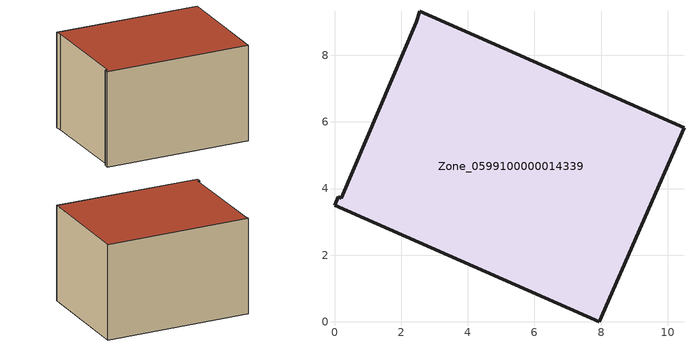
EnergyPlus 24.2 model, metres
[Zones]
Zone_0599100000014339
 floor ground (C_G): 0,3.5 0.11,3.75 0.21,3.7 2.46,8.99 2.56,9.32 10.49,5.82 7.94,0 z0
 wall outside (C_F): 2.56,9.32 2.46,8.99 0.21,3.7 0.11,3.75 0,3.5 7.94,0 10.49,5.82 2.56,9.32 z0:5.7
 roof outside (C_R): 2.46,8.99 0.21,3.7 0.11,3.75 0,3.5 7.94,0 10.49,5.82 2.56,9.32 z5.7
[BUILDING]
Pand.0599100000014339: North Axis=0; Terrain=City; Loads Convergence Tolerance Value=0.04; Temperature Convergence Tolerance Value=0.4; Solar Distribution=FullExterior; Maximum Number of Warmup Days=25; Minimum Number of Warmup Days=1
[Site:Location]
Rotterdam.The.Hague.AP_ZH_NLD Design_Conditions: Latitude=51.96; Longitude=4.45; Time Zone=1; Elevation=-4.5
[SITE:GROUNDTEMPERATURE:BUILDINGSURFACE]
18, 18, 18, 18, 18, 18, 18, 18, 18, 18, 18, 18
[MATERIAL] Thermal Absorptance=0.9; Solar Absorptance=0.7; Visible Absorptance=0.7
Name | Roughness | Thickness | Conductivity | Density | Specific Heat
G.TI.1946-1964 | MediumSmooth | 0.15 | 1 | 540 | 1210
F.TI.1946-1964 | Rough | 0.3 | 0.857143 | 1920 | 840
R.TI.1946-1964 | MediumRough | 0.2 | 0.277778 | 1500 | 1000
[CONSTRUCTION]
C_G: G.TI.1946-1964
C_F: F.TI.1946-1964
C_R: R.TI.1946-1964
[ZONE]
Zone_0599100000014339: Type=1; Multiplier=1; Ceiling Height=Autocalculate; Volume=Autocalculate; Floor Area=autocalculate; Part of Total Floor Area=Yes
[ZONEINFILTRATION:DESIGNFLOWRATE]
Infil_Zone_0599100000014339: Zone or ZoneList or Space or SpaceList=Zone_0599100000014339; Schedule=AlwaysOn; Design Flow Rate Calculation Method=Flow/Area; Flow Rate per Floor Area=0.003; Constant Term Coefficient=1; Temperature Term Coefficient=0; Velocity Term Coefficient=0; Velocity Squared Term Coefficient=0
[HVACTEMPLATE:ZONE:IDEALLOADSAIRSYSTEM]
Zone_0599100000014339: Maximum Heating Supply Air Temperature=50; Minimum Cooling Supply Air Temperature=13; Maximum Heating Supply Air Humidity Ratio=0.0156; Minimum Cooling Supply Air Humidity Ratio=0.0077; Heating Limit=NoLimit; Cooling Limit=NoLimit; Dehumidification Control Type=ConstantSensibleHeatRatio; Cooling Sensible Heat Ratio=0.7; Dehumidification Setpoint=60; Humidification Control Type=None; Humidification Setpoint=30; Outdoor Air Method=None; Outdoor Air Flow Rate per Person=0.00944; Outdoor Air Flow Rate per Zone Floor Area=0; Outdoor Air Flow Rate per Zone=0; Demand Controlled Ventilation Type=None; Outdoor Air Economizer Type=NoEconomizer; Heat Recovery Type=None; Sensible Heat Recovery Effectiveness=0.7; Latent Heat Recovery Effectiveness=0.65
[ZONECONTROL:THERMOSTAT]
ThermostatControl_Zone_0599100000014339: Zone or ZoneList=Zone_0599100000014339; Control Type Schedule=DualSetpointControlType; Control 1=Thermostat_Zone_0599100000014339; Temperature Difference Between Cutout And Setpoint=0
[THERMOSTATSETPOINT:DUALSETPOINT]
Thermostat_Zone_0599100000014339: Heating Setpoint Temperature Schedule=HeatingSetpoint_Zone_0599100000014339; Cooling Setpoint Temperature Schedule=CoolingSetpoint_Zone_0599100000014339
[SCHEDULE:COMPACT]
HeatingSetpoint_Zone_0599100000014339: Through: 12/31, For: AllDays, Until: 24:00, 21
CoolingSetpoint_Zone_0599100000014339: Through: 12/31, For: AllDays, Until: 24:00, 24
DualSetpointControlType: Through: 12/31, For: AllDays, Until: 24:00, 4
AlwaysOn: Through: 12/31, For: AllDays, Until: 24:00, 1
